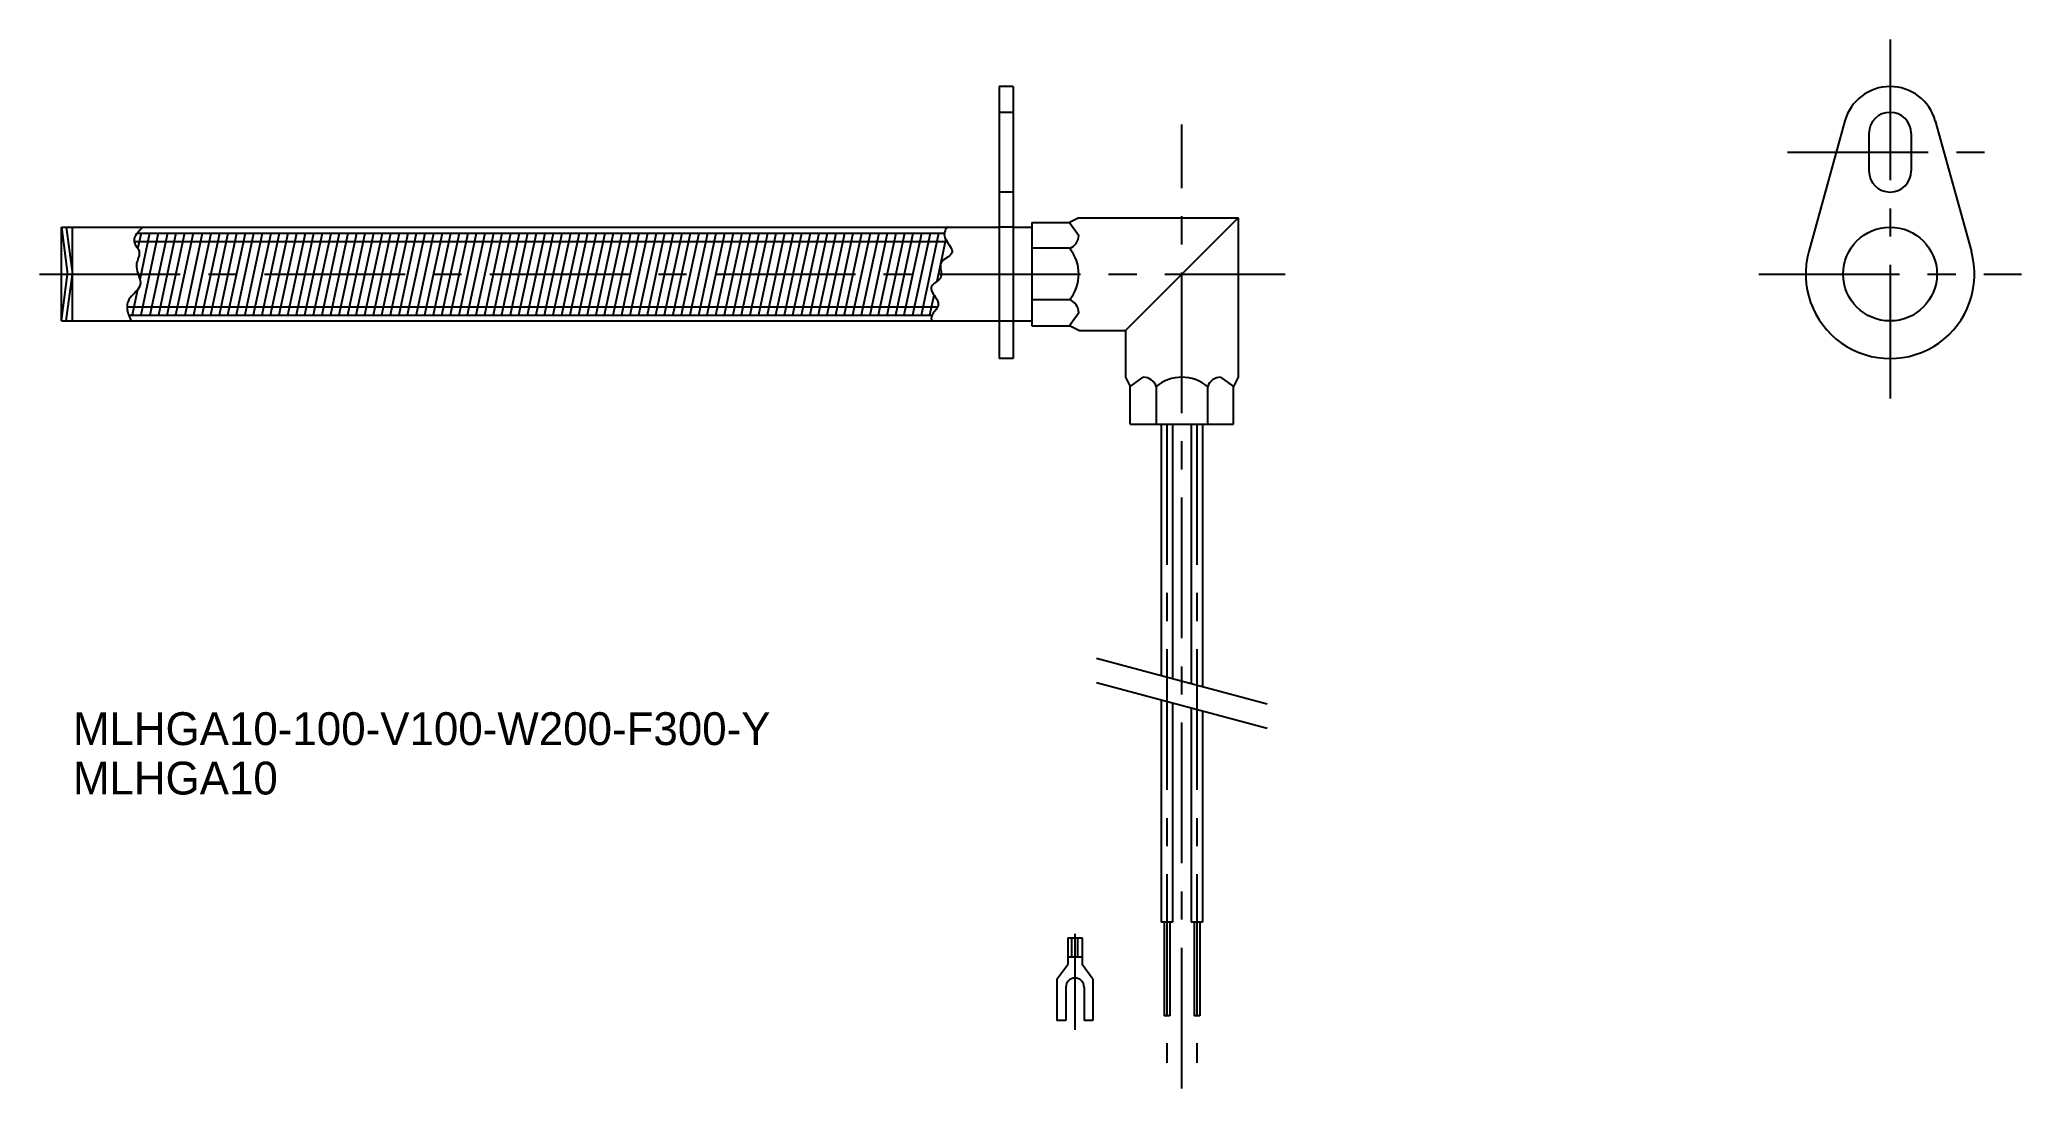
# Model space of a CAD drawing. Extents: x 59 to 270, y 172 to 284.
import ezdxf

# ---------------------------------------------------------------- set-up
doc = ezdxf.new("R2010")
doc.units = 0
doc.header["$LTSCALE"] = 12
for name, pattern in [('CENTER', [2, 1.25, -0.25, 0.25, -0.25]), ('DASHED', [0.75, 0.5, -0.25]), ('PHANTOM', [15, 7.5, -1.5, 1.5, -1.5, 1.5, -1.5])]:
    doc.linetypes.add(name, pattern=pattern)
doc.layers.get('0').update_dxf_attribs({"linetype": 'CONTINUOUS'})
doc.layers.add('CENTER', color=1, linetype='CENTER')

msp = doc.modelspace()

# ---------------------------------------------------------------- linework, layer by layer
at = {"color": 7, "linetype": 'CONTINUOUS'}
for p, q in [((161.22, 278.54), (161.22, 249.54)), ((162.72, 278.54), (161.22, 278.54)), ((162.72, 278.54), (162.72, 249.54)), ((251.43, 274.88), (247.58, 260.94)), ((261.07, 274.88), (264.92, 260.94)), ((254, 273.54), (254, 269.54)), ((258.5, 273.54), (258.5, 269.54)), ((169.72, 264.54), (168.72, 264.04)), ((169.72, 264.54), (186.72, 264.54)), ((186.72, 264.54), (174.72, 252.54)), ((186.72, 264.54), (186.72, 247.54)), ((61.22, 253.54), (61.22, 263.54)), ((61.22, 263.54), (161.22, 263.54)), ((61.22, 263.54), (61.88, 258.54)), ((61.73, 263.54), (62.39, 258.54)), ((62.39, 253.54), (62.39, 263.54)), ((162.72, 263.54), (164.72, 263.54)), ((164.72, 264.04), (164.72, 253.04)), ((164.72, 264.04), (168.72, 264.04)), ((61.22, 253.54), (61.88, 258.54)), ((61.73, 253.54), (62.39, 258.54)), ((61.22, 253.54), (161.22, 253.54)), ((162.72, 253.54), (164.72, 253.54)), ((164.72, 253.04), (168.72, 253.04)), ((169.72, 252.54), (168.72, 253.04)), ((169.72, 252.54), (174.72, 252.54)), ((174.72, 252.54), (174.72, 247.54)), ((162.72, 249.54), (161.22, 249.54)), ((174.72, 247.54), (175.22, 246.54)), ((186.72, 247.54), (186.22, 246.54)), ((175.22, 242.54), (175.22, 246.54)), ((186.22, 242.54), (186.22, 246.54)), ((175.22, 242.54), (186.22, 242.54)), ((178.52, 242.54), (178.52, 215.69)), ((179.72, 242.54), (179.72, 215.37)), ((181.72, 242.54), (181.72, 214.84)), ((182.92, 242.54), (182.92, 214.52)), ((178.52, 213.11), (178.52, 189.43)), ((179.72, 212.78), (179.72, 189.43)), ((181.72, 212.25), (181.72, 189.43)), ((182.92, 211.93), (182.92, 189.43)), ((179.72, 189.43), (178.52, 189.43)), ((178.82, 189.43), (178.82, 179.43)), ((179.42, 189.43), (179.42, 179.43)), ((182.92, 189.43), (181.72, 189.43)), ((182.02, 189.43), (182.02, 179.43)), ((182.62, 189.43), (182.62, 179.43)), ((168.55, 187.78), (170.08, 187.78)), ((168.55, 187.78), (168.55, 184.93)), ((168.99, 185.72), (168.99, 187.78)), ((169.64, 185.72), (169.64, 187.78)), ((170.08, 187.78), (170.08, 184.93)), ((167.39, 183.36), (168.55, 184.93)), ((170.08, 185.72), (168.55, 185.72)), ((171.24, 183.36), (170.08, 184.93)), ((167.39, 183.36), (167.39, 178.94)), ((168.34, 182.5), (168.34, 178.94)), ((170.29, 182.5), (170.29, 178.94)), ((171.24, 183.36), (171.24, 178.94)), ((168.34, 178.94), (167.39, 178.94)), ((171.24, 178.94), (170.29, 178.94)), ((179.42, 179.43), (178.82, 179.43)), ((182.62, 179.43), (182.02, 179.43))]:
    msp.add_line(p, q, dxfattribs=at)
at = {"color": 3, "linetype": 'DASHED'}
for p, q in [((162.72, 275.79), (161.22, 275.79)), ((162.72, 267.29), (161.22, 267.29))]:
    msp.add_line(p, q, dxfattribs=at)
at = {"color": 3, "linetype": 'CONTINUOUS'}
for p, q in [((69.32, 262.92), (155.4, 262.92)), ((69.39, 261.23), (69.76, 262.95)), ((69.61, 257.96), (70.67, 262.95)), ((69.72, 254.21), (71.59, 262.95)), ((70.69, 254.19), (72.56, 262.94)), ((71.61, 254.19), (73.48, 262.94)), ((72.52, 254.17), (74.39, 262.94)), ((73.44, 254.19), (75.3, 262.94)), ((74.41, 254.17), (76.28, 262.92)), ((75.33, 254.18), (77.19, 262.92)), ((76.24, 254.16), (78.11, 262.92)), ((77.15, 254.18), (79.02, 262.92)), ((78.07, 254.18), (79.93, 262.92)), ((78.98, 254.18), (80.85, 262.92)), ((79.89, 254.18), (81.76, 262.92)), ((80.81, 254.22), (82.67, 262.92)), ((81.72, 254.18), (83.59, 262.92)), ((82.63, 254.18), (84.5, 262.92)), ((83.54, 254.17), (85.41, 262.92)), ((84.46, 254.18), (86.33, 262.92)), ((85.37, 254.16), (87.24, 262.92)), ((86.28, 254.18), (88.15, 262.92)), ((87.2, 254.18), (89.06, 262.92)), ((88.11, 254.18), (89.98, 262.92)), ((89.02, 254.18), (90.89, 262.92)), ((89.95, 254.22), (91.8, 262.92)), ((90.85, 254.18), (92.72, 262.92)), ((91.76, 254.18), (93.63, 262.92)), ((92.67, 254.17), (94.54, 262.92)), ((93.59, 254.18), (95.46, 262.92)), ((94.5, 254.16), (96.37, 262.92)), ((95.41, 254.18), (97.28, 262.92)), ((96.33, 254.18), (98.2, 262.92)), ((97.24, 254.18), (99.11, 262.92)), ((98.15, 254.18), (100.02, 262.92)), ((99.08, 254.22), (100.93, 262.92)), ((99.98, 254.18), (101.85, 262.92)), ((100.89, 254.18), (102.76, 262.92)), ((101.81, 254.17), (103.67, 262.92)), ((102.72, 254.18), (104.59, 262.92)), ((103.63, 254.16), (105.5, 262.92)), ((104.55, 254.18), (106.41, 262.92)), ((105.46, 254.18), (107.33, 262.92)), ((106.37, 254.18), (108.24, 262.92)), ((107.29, 254.18), (109.15, 262.92)), ((108.21, 254.22), (110.07, 262.92)), ((109.11, 254.18), (110.98, 262.92)), ((110.02, 254.18), (111.89, 262.92)), ((110.94, 254.17), (112.81, 262.92)), ((111.85, 254.18), (113.72, 262.92)), ((112.76, 254.16), (114.63, 262.92)), ((113.68, 254.18), (115.54, 262.92)), ((114.59, 254.18), (116.46, 262.92)), ((115.5, 254.18), (117.37, 262.92)), ((116.42, 254.18), (118.28, 262.92)), ((117.34, 254.22), (119.2, 262.92)), ((118.24, 254.18), (120.11, 262.92)), ((119.16, 254.18), (121.02, 262.92)), ((120.07, 254.17), (121.94, 262.92)), ((120.98, 254.18), (122.85, 262.92)), ((121.89, 254.16), (123.76, 262.92)), ((122.81, 254.18), (124.68, 262.92)), ((123.72, 254.18), (125.59, 262.92)), ((124.63, 254.18), (126.5, 262.92)), ((125.55, 254.18), (127.42, 262.92)), ((126.47, 254.22), (128.33, 262.92)), ((127.37, 254.18), (129.24, 262.92)), ((128.29, 254.18), (130.15, 262.92)), ((129.2, 254.17), (131.07, 262.92)), ((130.11, 254.18), (131.98, 262.92)), ((131.02, 254.16), (132.89, 262.92)), ((131.94, 254.18), (133.81, 262.92)), ((132.85, 254.18), (134.72, 262.92)), ((133.77, 254.18), (135.63, 262.92)), ((134.68, 254.18), (136.55, 262.92)), ((135.6, 254.22), (137.46, 262.92)), ((136.51, 254.18), (138.37, 262.92)), ((137.42, 254.18), (139.29, 262.92)), ((138.33, 254.17), (140.2, 262.92)), ((139.24, 254.18), (141.11, 262.92)), ((140.15, 254.16), (142.03, 262.92)), ((141.07, 254.18), (142.94, 262.92)), ((141.98, 254.18), (143.85, 262.92)), ((142.9, 254.18), (144.76, 262.92)), ((143.81, 254.18), (145.68, 262.92)), ((144.73, 254.22), (146.59, 262.92)), ((145.64, 254.18), (147.5, 262.92)), ((146.55, 254.18), (148.42, 262.92)), ((147.46, 254.17), (149.33, 262.92)), ((148.38, 254.18), (150.24, 262.92)), ((149.28, 254.16), (151.16, 262.92)), ((150.2, 254.18), (152.07, 262.92)), ((151.12, 254.18), (152.98, 262.92)), ((152.03, 254.18), (153.9, 262.92)), ((152.94, 254.17), (154.81, 262.92)), ((154.62, 257.78), (155.56, 262.18)), ((168.72, 264.04), (169.72, 262.67)), ((68.98, 262.03), (155.65, 262.03)), ((168.72, 261.29), (164.72, 261.29)), ((68.8, 254.19), (69.39, 256.93)), ((153.85, 254.18), (154.3, 256.29)), ((168.72, 255.79), (164.72, 255.79)), ((68.22, 255.05), (154.67, 255.05)), ((68.4, 254.16), (154.08, 254.16)), ((169.72, 254.42), (168.72, 253.04)), ((175.22, 246.54), (176.6, 247.54)), ((184.85, 247.54), (186.22, 246.54)), ((177.97, 246.54), (177.97, 242.54)), ((183.47, 246.54), (183.47, 242.54))]:
    msp.add_line(p, q, dxfattribs=at)
at = {"color": 3, "linetype": 'PHANTOM'}
for p, q in [((189.82, 212.67), (171.62, 217.54)), ((189.82, 210.08), (171.62, 214.95))]:
    msp.add_line(p, q, dxfattribs=at)
at = {"color": 3, "linetype": 'CONTINUOUS', "flags": 128}
for points in [[(69.91, 263.54), (69.78, 263.42), (69.59, 263.23), (69.41, 263.03), (69.25, 262.84), (69.13, 262.64), (69.03, 262.45), (68.98, 262.26), (68.98, 262.06), (69.02, 261.87), (69.06, 261.78), (69.1, 261.69), (69.16, 261.6), (69.21, 261.51), (69.27, 261.42), (69.33, 261.33), (69.39, 261.24), (69.43, 261.15), (69.48, 261.06), (69.5, 260.96), (69.53, 260.83), (69.52, 260.69), (69.5, 260.54), (69.47, 260.4), (69.42, 260.26), (69.37, 260.11), (69.33, 259.96), (69.28, 259.81), (69.25, 259.66), (69.23, 259.51), (69.23, 259.29), (69.26, 259.07), (69.32, 258.85), (69.38, 258.64), (69.46, 258.42), (69.53, 258.21), (69.6, 258.01), (69.64, 257.81), (69.66, 257.61), (69.64, 257.43), (69.58, 257.24), (69.49, 257.06), (69.36, 256.89), (69.21, 256.71), (69.04, 256.54), (68.87, 256.37), (68.71, 256.2), (68.56, 256.01), (68.43, 255.82), (68.33, 255.62), (68.28, 255.49), (68.25, 255.35), (68.23, 255.2), (68.22, 255.05), (68.23, 254.9), (68.25, 254.75), (68.27, 254.6), (68.31, 254.46), (68.35, 254.31), (68.4, 254.17), (68.43, 254.07), (68.47, 253.98), (68.51, 253.89), (68.55, 253.79), (68.59, 253.7), (68.63, 253.62), (68.67, 253.54)], [(155.68, 263.56), (155.67, 263.54), (155.59, 263.41), (155.52, 263.28), (155.46, 263.15), (155.42, 263.02), (155.39, 262.88), (155.38, 262.75), (155.39, 262.61), (155.44, 262.42), (155.53, 262.23), (155.64, 262.04), (155.77, 261.86), (155.9, 261.67), (156.02, 261.49), (156.12, 261.32), (156.19, 261.15), (156.22, 260.99), (156.21, 260.84), (156.14, 260.72), (156.05, 260.61), (155.92, 260.5), (155.78, 260.39), (155.62, 260.28), (155.46, 260.17), (155.31, 260.06), (155.18, 259.93), (155.07, 259.8), (155, 259.66), (154.97, 259.53), (154.96, 259.4), (154.97, 259.25), (154.99, 259.11), (155.01, 258.96), (155.04, 258.81), (155.06, 258.67), (155.07, 258.52), (155.06, 258.39), (155.03, 258.26), (154.96, 258.12), (154.86, 258), (154.75, 257.89), (154.62, 257.78), (154.48, 257.67), (154.35, 257.57), (154.23, 257.46), (154.12, 257.36), (154.04, 257.25), (153.99, 257.13), (153.97, 256.97), (154.01, 256.8), (154.09, 256.63), (154.2, 256.44), (154.33, 256.25), (154.45, 256.06), (154.57, 255.87), (154.67, 255.68), (154.73, 255.49), (154.74, 255.31), (154.72, 255.17), (154.67, 255.03), (154.59, 254.9), (154.5, 254.77), (154.4, 254.64), (154.3, 254.51), (154.21, 254.37), (154.12, 254.24), (154.06, 254.1), (154.01, 253.96), (154.01, 253.89), (154, 253.83), (154, 253.76), (154.01, 253.69), (154.02, 253.63), (154.03, 253.56), (154.03, 253.56)]]:
    msp.add_lwpolyline(points, dxfattribs=at)
at = {"color": 3, "linetype": 'DASHED'}
for points in [[(162.72, 263.54), (161.22, 263.54)], [(161.22, 253.54), (162.72, 253.54)]]:
    msp.add_lwpolyline(points, dxfattribs=at)
at = {"color": 7, "linetype": 'CONTINUOUS'}
msp.add_circle((256.25, 258.54), 5, dxfattribs=at)
for centre, radius, start, end in [((256.25, 273.54), 5, 15.466, 164.534), ((256.25, 273.54), 2.25, 0, 180), ((256.25, 269.54), 2.25, 180, 0), ((256.25, 258.54), 9, 164.534, 15.466), ((169.32, 182.5), 0.976, 0, 180)]:
    msp.add_arc(centre, radius, start, end, dxfattribs=at)
at = {"color": 3, "linetype": 'CONTINUOUS'}
for centre, radius, start, end in [((168.28, 262.67), 1.45, 287.9453, 0), ((165.44, 258.54), 4.28, 320.0338, 39.9662), ((168.28, 254.42), 1.45, 0, 72.0547), ((176.6, 246.1), 1.45, 17.9453, 90), ((180.72, 243.26), 4.28, 50.0338, 129.9662), ((184.85, 246.1), 1.45, 90, 162.0547)]:
    msp.add_arc(centre, radius, start, end, dxfattribs=at)
at = {"layer": 'CENTER', "color": 1, "linetype": 'CENTER'}
for p, q in [((256.25, 283.54), (256.25, 245.29)), ((245.32, 271.54), (267.18, 271.54)), ((242.25, 258.54), (270.25, 258.54)), ((169.32, 188.18), (169.32, 177.94))]:
    msp.add_line(p, q, dxfattribs=at)
at = {"layer": 'CENTER', "color": 1}
for p, q in [((180.72, 171.71), (180.72, 274.51)), ((58.9, 258.54), (191.72, 258.54)), ((179.12, 242.54), (179.12, 174.43)), ((182.32, 242.54), (182.32, 174.43))]:
    msp.add_line(p, q, dxfattribs=at)

# ---------------------------------------------------------------- texts
at = {"color": 7, "linetype": 'CONTINUOUS'}
for s, p in [('MLHGA10-100-V100-W200-F300-Y', (62.45, 208.32)), ('MLHGA10', (62.45, 203.05))]:
    msp.add_text(s, height=3.5, dxfattribs=at).set_placement(p)

doc.saveas('drawing.dxf')
